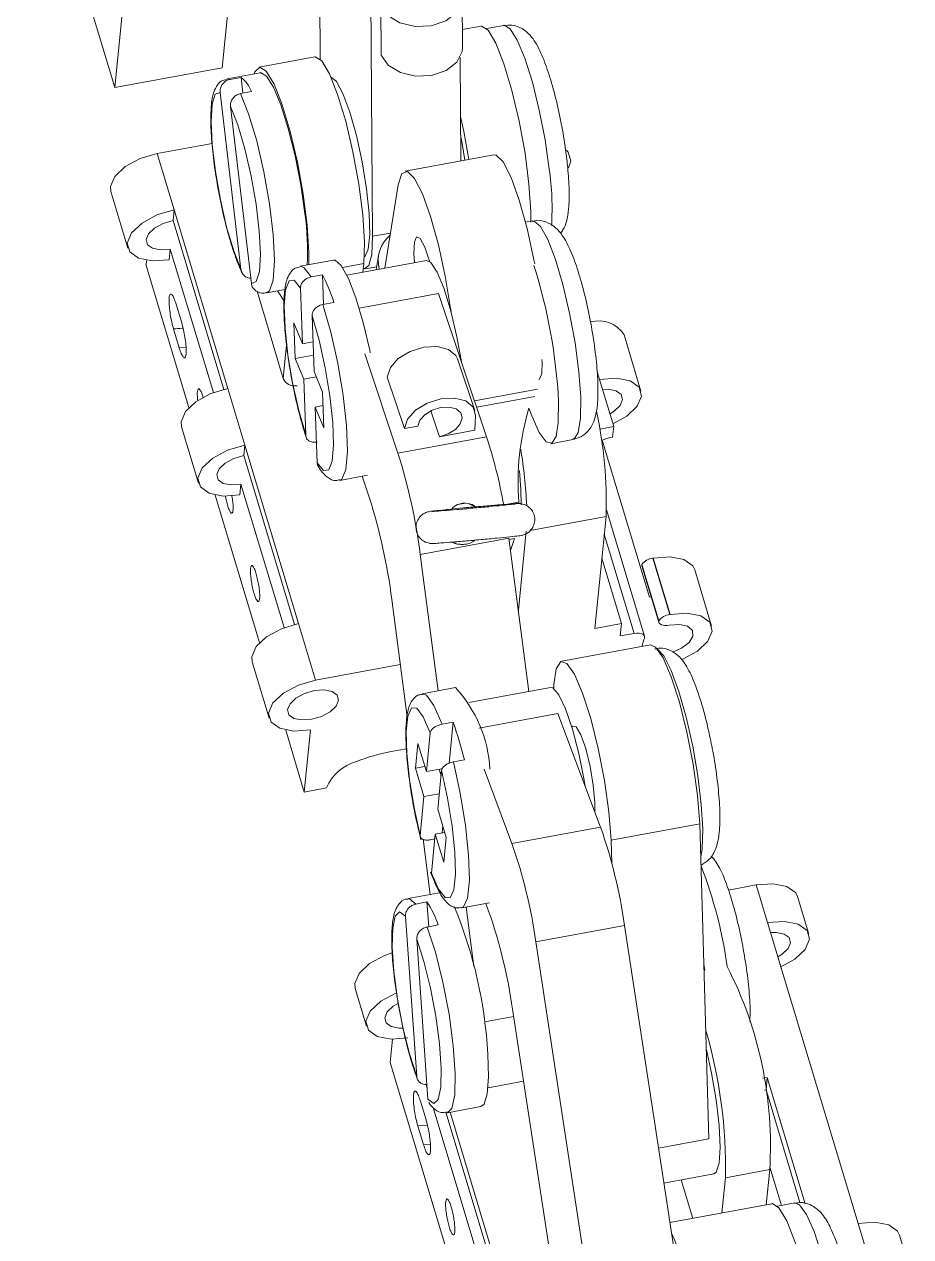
# Model space of a CAD drawing. Header units: millimetres. Extents: x 0 to 1189, y 0 to 841.
# Drawn here: x 933.77 to 941.51, y 535.93 to 546.51 of the extents above; entities that cross this region are included whole.
import ezdxf

# ---------------------------------------------------------------- set-up
doc = ezdxf.new("R2010")
doc.units = ezdxf.units.MM
doc.layers.get('0').update_dxf_attribs({"lineweight": 18})

msp = doc.modelspace()

# ---------------------------------------------------------------- linework, layer by layer
at = {"color": 7, "linetype": 'Continuous', "lineweight": 15}
for p, q in [((936.3226, 550.0538), (936.3544, 546.2056)), ((936.8118, 544.6607), (936.7722, 549.4576)), ((933.7708, 548.584), (934.5604, 545.9583)), ((934.6363, 546.7183), (934.5604, 545.9583)), ((935.5555, 546.7072), (935.498, 546.1316)), ((936.8834, 546.6741), (936.887, 546.2407)), ((937.5953, 546.3081), (937.5917, 546.7414)), ((937.7574, 546.4957), (937.594, 546.4655)), ((937.9563, 546.5019), (937.8055, 546.4741)), ((936.306, 546.2274), (935.8222, 546.138)), ((937.5816, 545.3193), (937.5742, 546.2225)), ((934.5604, 545.9583), (935.498, 546.1316)), ((935.8313, 546.0888), (935.5411, 546.0352)), ((935.663, 546.0481), (935.5662, 546.0302)), ((935.663, 546.0481), (935.6792, 545.9104)), ((935.4807, 545.9166), (935.6622, 544.3736)), ((935.754, 545.9242), (935.6572, 545.9063)), ((935.7532, 544.2497), (935.5717, 545.7927)), ((935.4104, 545.4717), (934.9311, 545.3831)), ((935.0791, 544.8907), (934.9311, 545.3831)), ((937.8691, 545.3725), (937.0951, 545.2294)), ((937.0358, 545.1112), (936.9182, 544.3833)), ((934.5263, 545.0507), (934.6744, 544.5584)), ((935.0699, 544.7985), (935.0791, 544.8907)), ((935.5479, 543.3317), (935.0791, 544.8907)), ((935.0699, 544.7985), (935.5132, 543.3244)), ((938.2074, 544.7945), (938.1466, 544.7832)), ((934.8379, 544.4509), (934.8335, 544.4059)), ((935.0357, 544.4564), (935.0449, 544.5487)), ((935.4214, 543.2968), (935.0449, 544.5487)), ((936.4694, 544.4529), (936.1792, 544.3992)), ((937.2804, 544.4503), (936.5866, 544.322)), ((936.863, 544.4934), (936.8429, 544.3694)), ((935.2064, 543.1658), (934.8335, 544.4059)), ((936.7345, 544.4235), (936.727, 544.348)), ((936.7481, 544.377), (936.8471, 544.3953)), ((936.373, 544.3248), (936.2762, 544.307)), ((936.373, 544.3248), (936.3821, 544.0662)), ((936.0317, 543.4211), (935.8028, 544.1823)), ((935.8864, 544.1668), (936.0478, 544.1967)), ((936.1822, 544.2095), (936.1994, 543.7233)), ((937.8062, 542.9117), (937.3875, 544.1617)), ((935.0957, 544.0691), (935.145, 543.905)), ((936.4734, 544.0831), (936.3767, 544.0652)), ((936.2998, 543.4816), (936.2827, 543.9677)), ((935.1233, 543.6879), (935.074, 543.852)), ((936.1994, 543.7233), (936.124, 543.9046)), ((936.124, 543.9046), (936.135, 543.5941)), ((936.2907, 543.7402), (936.1994, 543.7233)), ((939.1535, 543.3097), (939.0055, 543.802)), ((936.2948, 543.6236), (936.135, 543.5941)), ((937.0322, 542.7686), (936.7423, 543.634)), ((936.135, 543.5941), (936.2103, 543.4128)), ((937.7035, 543.141), (937.5526, 543.5914)), ((938.2907, 543.5631), (938.2896, 543.5857)), ((936.32, 543.4331), (936.2103, 543.4128)), ((936.2103, 543.4128), (936.2275, 542.9267)), ((936.3752, 543.3003), (936.2998, 543.4816)), ((936.9395, 543.4325), (937.0904, 542.9821)), ((938.9156, 543.0014), (938.7922, 543.4116)), ((935.696, 542.8394), (935.5479, 543.3317)), ((936.3861, 542.9897), (936.3752, 543.3003)), ((936.3793, 543.1837), (936.3108, 543.171)), ((936.3279, 542.6849), (936.3108, 543.171)), ((936.3108, 543.171), (936.3861, 542.9897)), ((937.7047, 542.9694), (937.7096, 543.0966)), ((935.1432, 542.9994), (935.2912, 542.507)), ((937.0904, 542.9821), (937.2065, 543.0036)), ((937.3951, 542.9121), (937.7047, 542.9694)), ((938.9156, 543.0014), (938.7933, 542.9788)), ((938.9063, 542.9091), (938.9156, 543.0014)), ((937.0322, 542.7686), (937.8062, 542.9117)), ((938.3665, 542.851), (938.56, 542.8868)), ((938.8146, 542.8815), (939.2268, 541.5106)), ((935.6868, 542.7471), (935.696, 542.8394)), ((936.1648, 541.2803), (935.696, 542.8394)), ((935.6868, 542.7471), (936.13, 541.273)), ((936.5245, 542.5309), (936.7664, 542.5756)), ((936.7194, 542.5669), (936.7833, 542.3761)), ((935.6526, 542.4051), (935.6618, 542.4974)), ((936.0383, 541.2454), (935.6618, 542.4974)), ((935.8233, 541.1144), (935.4357, 542.403)), ((938.0881, 542.3262), (938.088, 542.3411)), ((937.6713, 542.2964), (937.511, 542.2809)), ((937.6078, 542.3278), (937.5526, 542.3205)), ((937.7771, 542.3053), (937.7765, 542.3053)), ((939.1843, 541.1699), (938.8528, 542.2722)), ((938.8487, 542.2158), (938.7511, 541.2386)), ((938.0017, 542.0256), (937.2276, 541.8825)), ((938.176, 540.6879), (938.0017, 542.0256)), ((938.1521, 542.087), (938.0833, 541.3988)), ((937.5951, 541.9712), (937.5988, 541.9713)), ((937.3825, 540.6938), (937.2276, 541.8825)), ((938.8122, 541.8505), (938.9833, 541.2816)), ((939.2565, 541.8518), (939.261, 541.8526)), ((939.2565, 541.8518), (939.4046, 541.3594)), ((939.4091, 541.3603), (939.261, 541.8526)), ((939.1605, 541.7967), (939.3085, 541.3044)), ((939.1614, 541.7858), (939.3095, 541.2935)), ((939.7704, 541.2583), (939.6224, 541.7506)), ((936.9787, 541.49), (937.1119, 540.468)), ((939.2432, 541.5139), (939.2268, 541.5106)), ((936.3129, 540.788), (936.1648, 541.2803)), ((938.9833, 541.2816), (938.7511, 541.2386)), ((938.9725, 541.173), (938.9833, 541.2816)), ((939.4091, 541.3603), (939.4046, 541.3594)), ((938.9725, 541.173), (939.0939, 541.1954)), ((939.2364, 541.0951), (938.4623, 540.952)), ((935.7601, 540.948), (935.9081, 540.4556)), ((937.0524, 540.9247), (936.3129, 540.788)), ((937.5339, 540.7218), (937.2437, 540.6682)), ((938.3643, 540.7228), (937.6511, 540.5909)), ((938.8015, 539.5042), (938.4287, 540.4964)), ((936.2153, 539.8108), (936.0526, 540.3517)), ((936.2695, 540.3537), (936.2153, 539.8108)), ((937.315, 540.3287), (937.2811, 539.9888)), ((937.5141, 540.4202), (937.4173, 540.4023)), ((937.5141, 540.4202), (937.4783, 540.0621)), ((937.207, 540.235), (937.1854, 540.0178)), ((937.2811, 539.9888), (937.207, 540.235)), ((936.9721, 540.1638), (937.1074, 540.1888)), ((937.2678, 540.033), (937.1854, 540.0178)), ((937.1854, 540.0178), (937.2594, 539.7716)), ((937.4186, 540.0142), (937.2811, 539.9888)), ((937.3922, 540.0093), (937.409, 539.9533)), ((937.6128, 540.0919), (937.516, 540.0741)), ((938.0274, 539.3611), (937.7841, 540.0088)), ((937.3798, 539.6606), (937.4137, 540.0005)), ((936.2153, 539.8108), (936.4088, 539.8466)), ((937.3933, 539.7964), (937.2594, 539.7716)), ((937.2594, 539.7716), (937.2254, 539.4317)), ((937.4538, 539.4144), (937.3798, 539.6606)), ((937.4236, 539.5147), (937.4176, 539.4544)), ((938.0274, 539.3611), (938.8015, 539.5042)), ((938.8942, 539.3902), (939.6682, 539.5332)), ((939.7464, 536.7839), (939.6682, 539.5332)), ((937.2513, 539.3981), (937.3141, 538.9164)), ((937.3538, 539.4008), (937.3166, 539.3939)), ((937.3241, 539.1035), (937.3581, 539.4434)), ((937.4405, 539.4587), (937.3581, 539.4434)), ((937.3581, 539.4434), (937.4321, 539.1973)), ((937.4321, 539.1973), (937.4538, 539.4144)), ((938.9, 539.1864), (938.8942, 539.3902)), ((939.917, 538.9546), (940.1598, 538.9994)), ((940.2585, 538.6712), (940.1598, 538.9994)), ((937.4108, 538.9343), (937.1206, 538.8807)), ((937.286, 538.851), (937.1893, 538.8331)), ((937.286, 538.851), (937.3011, 538.6352)), ((937.589, 538.7998), (937.8309, 538.8445)), ((940.6199, 538.5693), (940.5212, 538.8975)), ((937.6961, 538.2876), (937.6284, 538.8071)), ((937.7991, 538.8386), (937.8241, 538.7719)), ((937.0986, 538.7284), (937.1961, 537.3292)), ((937.3843, 538.6506), (937.2875, 538.6327)), ((939.0103, 538.6471), (938.2362, 538.504)), ((939.5776, 534.9269), (939.0103, 538.6471)), ((941.0481, 536.0455), (940.2585, 538.6712)), ((937.2944, 537.1288), (937.1968, 538.528)), ((938.8035, 534.7838), (938.2362, 538.504)), ((939.7123, 538.2522), (939.7031, 538.3089)), ((936.6589, 538.0948), (936.7576, 537.7666)), ((938.033, 537.9148), (938.3542, 535.8081)), ((936.966, 537.45), (936.9863, 537.6533)), ((936.966, 537.45), (937.6104, 535.3073)), ((937.2778, 537.2595), (937.2875, 537.227)), ((937.8188, 537.2301), (938.1286, 537.2873)), ((940.2157, 537.3121), (940.2564, 537.3196)), ((940.2564, 537.3196), (940.2456, 537.211)), ((940.2564, 537.3196), (940.588, 536.2169)), ((940.2327, 537.2087), (940.2456, 537.211)), ((940.2456, 537.211), (940.5414, 536.2274)), ((937.2776, 536.9491), (937.2282, 537.1132)), ((937.3388, 537.0566), (937.8254, 535.4383)), ((937.4659, 537.0123), (937.7562, 537.0659)), ((937.9172, 535.4659), (937.4509, 537.0165)), ((937.4879, 537.0164), (937.9519, 535.4732)), ((937.2065, 536.8961), (937.2559, 536.732)), ((939.3068, 536.7026), (939.7464, 536.7839)), ((940.2769, 536.5156), (939.8899, 536.444)), ((940.2769, 536.5156), (940.2462, 536.2087)), ((940.3795, 536.2028), (940.2788, 536.5375)), ((939.3533, 536.3975), (939.7885, 536.4779)), ((939.504, 536.4253), (939.6048, 536.0901)), ((939.8592, 536.1371), (939.8899, 536.444)), ((940.2966, 536.218), (939.4058, 536.0533)), ((940.4956, 536.2243), (940.3447, 536.1964)), ((941.1468, 535.7172), (941.0481, 536.0455)), ((941.5082, 535.6153), (941.4095, 535.9435))]:
    msp.add_line(p, q, dxfattribs=at)
at = {"color": 8, "linetype": 'Continuous', "lineweight": 15}
for p, q in [((935.5411, 546.0352), (935.5662, 546.0302)), ((936.9677, 544.6895), (936.8118, 544.6607)), ((936.7345, 544.4235), (936.5492, 544.3893)), ((937.3875, 544.1617), (936.6939, 544.0335)), ((936.0317, 543.4211), (936.0609, 543.7137)), ((935.1829, 543.6934), (935.1233, 543.6879)), ((938.7922, 543.4116), (938.7715, 543.4805)), ((937.7012, 543.2254), (938.2507, 543.3269)), ((937.7199, 543.1695), (938.2277, 543.2634)), ((937.3195, 543.1379), (937.3951, 542.9121)), ((937.9889, 542.3228), (938.088, 542.3411)), ((938.8487, 542.2158), (938.1867, 542.0935)), ((938.0029, 542.016), (938.0496, 542.0246)), ((939.0939, 541.1954), (938.8333, 542.062)), ((938.4287, 540.4964), (937.7377, 540.3687)), ((938.0425, 537.8524), (937.7869, 537.8051)), ((937.2892, 536.904), (937.2065, 536.8961)), ((937.3159, 536.7377), (937.2559, 536.732))]:
    msp.add_line(p, q, dxfattribs=at)
at = {"color": 7, "linetype": 'Continuous', "lineweight": 15}
for points in [[(937.58, 546.8028), (937.5883, 546.7059), (937.5423, 546.6139), (937.449, 546.5409), (937.3226, 546.498), (937.1824, 546.4916), (937.0497, 546.5229), (936.9447, 546.587), (936.8834, 546.6741)], [(937.7574, 546.4957), (937.7608, 546.4961), (937.8185, 546.46), (937.8859, 546.347), (937.9577, 546.1665), (938.0279, 545.9329), (938.0909, 545.6653), (938.1417, 545.3853), (938.176, 545.1155), (938.1911, 544.878), (938.1912, 544.7842)], [(937.5953, 546.3081), (937.5919, 546.2725), (937.5459, 546.1806), (937.4526, 546.1075), (937.3262, 546.0646), (937.186, 546.0583), (937.0533, 546.0895), (936.9483, 546.1536), (936.887, 546.2407)], [(936.306, 546.2274), (936.3095, 546.2279), (936.3672, 546.1917), (936.4346, 546.0788), (936.5063, 545.8982), (936.5766, 545.6647), (936.6396, 545.397), (936.6903, 545.117), (936.7247, 544.8473), (936.7398, 544.6097), (936.7345, 544.4235)], [(935.7765, 546.0787), (935.7825, 546.0949), (935.8257, 546.1384), (935.8834, 546.1023), (935.9508, 545.9893), (936.0225, 545.8088), (936.0928, 545.5752), (936.1558, 545.3076), (936.2066, 545.0276), (936.2409, 544.7579), (936.256, 544.5203), (936.2558, 544.4134)], [(936.2201, 544.8604), (936.184, 545.1107), (936.1344, 545.3642), (936.0753, 545.6022), (936.0108, 545.807), (935.9458, 545.9634), (935.8851, 546.0598), (935.8333, 546.0891), (935.8313, 546.0888)], [(936.4483, 546.0487), (936.4954, 546.0108), (936.5528, 545.9061), (936.613, 545.7441), (936.6707, 545.5393), (936.7208, 545.3098), (936.7587, 545.0761), (936.7812, 544.859), (936.7862, 544.6776), (936.7733, 544.5481), (936.7436, 544.4821), (936.7385, 544.4785)], [(935.4807, 545.9166), (935.4382, 545.9004), (935.4113, 545.8131), (935.4022, 545.6621), (935.4119, 545.4607), (935.4395, 545.2263), (935.4825, 544.9795), (935.5373, 544.7418), (935.5989, 544.5337), (935.6622, 544.3736)], [(935.7532, 544.2497), (935.7957, 544.2658), (935.8227, 544.3532), (935.8317, 544.5042), (935.822, 544.7056), (935.7945, 544.9399), (935.7514, 545.1867), (935.6967, 545.4245), (935.635, 545.6325), (935.5717, 545.7927)], [(937.5784, 545.706), (937.6072, 545.5759), (937.6521, 545.3324)], [(937.5799, 545.5303), (937.5916, 545.4708), (937.6167, 545.3258)], [(938.5023, 545.414), (938.5195, 545.3951), (938.5406, 545.3174), (938.5216, 545.2584)], [(934.9311, 545.3831), (934.7813, 545.3392), (934.651, 545.2689), (934.5601, 545.1829), (934.5223, 545.0944), (934.5263, 545.0507)], [(938.2264, 544.421), (938.2199, 544.456), (938.1601, 544.7298), (938.0915, 544.9761), (938.0196, 545.1748), (937.9503, 545.3098), (937.8891, 545.3703), (937.8691, 545.3725)], [(937.496, 544.0034), (937.4919, 544.0337), (937.4458, 544.3129), (937.3861, 544.5868), (937.3175, 544.833), (937.2456, 545.0317), (937.1762, 545.1667), (937.115, 545.2272), (937.0669, 545.2082), (937.0358, 545.1112)], [(935.0791, 544.8907), (934.9293, 544.8468), (934.7991, 544.7766), (934.7081, 544.6906), (934.6704, 544.6021), (934.6915, 544.5244), (934.7684, 544.4695), (934.8893, 544.4456), (935.0357, 544.4564)], [(935.0449, 544.5487), (934.9607, 544.5425), (934.8912, 544.5562), (934.847, 544.5878), (934.8349, 544.6325), (934.8566, 544.6834), (934.9089, 544.7328), (934.9838, 544.7732), (935.0699, 544.7985)], [(936.7301, 544.379), (936.7374, 544.3769), (936.7787, 544.4047), (936.8041, 544.5019), (936.8118, 544.6607)], [(937.309, 544.4414), (937.3086, 544.4429), (937.2675, 544.5669), (937.2277, 544.6422), (937.1955, 544.6571), (937.1756, 544.6094), (937.1711, 544.5065), (937.1757, 544.4309)], [(936.7907, 543.643), (936.786, 543.6659), (936.7288, 543.9094), (936.6652, 544.124), (936.5999, 544.2937), (936.5377, 544.406), (936.4833, 544.4524), (936.4694, 544.4529)], [(937.2804, 544.4503), (937.3201, 544.4318), (937.3756, 544.3471), (937.4355, 544.2017), (937.4946, 544.0085), (937.5476, 543.7846), (937.5874, 543.5649)], [(936.1822, 544.2095), (936.1264, 544.2767), (936.0818, 544.2716), (936.0523, 544.1947), (936.0405, 544.0527), (936.0474, 543.8579), (936.0724, 543.6273), (936.1132, 543.381), (936.1665, 543.1405), (936.2275, 542.9267)], [(936.3279, 542.6849), (936.3837, 542.6177), (936.4283, 542.6228), (936.4578, 542.6997), (936.4697, 542.8417), (936.4628, 543.0365), (936.4378, 543.2671), (936.3969, 543.5134), (936.3437, 543.7539), (936.2827, 543.9677)], [(937.5526, 543.5914), (937.5382, 543.6205), (937.4737, 543.6741), (937.3749, 543.6997), (937.2571, 543.6933), (937.138, 543.6559), (937.0358, 543.5932), (936.9661, 543.5147), (936.9395, 543.4325)], [(938.2629, 543.4115), (938.269, 543.4143), (938.2872, 543.4627), (938.2907, 543.5631)], [(938.7922, 543.4116), (938.9386, 543.4225), (939.0595, 543.3986), (939.1364, 543.3437), (939.1575, 543.266), (939.1198, 543.1775), (939.0288, 543.0915), (938.9083, 543.0253)], [(935.5479, 543.3317), (935.3982, 543.2878), (935.2679, 543.2175), (935.177, 543.1315), (935.1392, 543.043), (935.1432, 542.9994)], [(938.8821, 543.1126), (938.919, 543.1353), (938.9713, 543.1847), (938.993, 543.2356), (938.9809, 543.2803), (938.9367, 543.3119), (938.8672, 543.3256), (938.8184, 543.3243)], [(937.7096, 543.0966), (937.6891, 543.1701), (937.6245, 543.2237), (937.5258, 543.2493), (937.4079, 543.2429), (937.2888, 543.2055), (937.1867, 543.1428), (937.117, 543.0644), (937.0904, 542.9821)], [(938.1759, 543.1597), (938.2001, 543.0935), (938.2658, 542.9483), (938.3259, 542.8665), (938.3759, 542.8543), (938.4122, 542.9127), (938.432, 543.0372), (938.4338, 543.2186)], [(937.2065, 543.0036), (937.2231, 543.055), (937.2667, 543.104), (937.3305, 543.1432), (937.405, 543.1665), (937.4786, 543.1706), (937.5403, 543.1546), (937.5807, 543.1211), (937.5935, 543.0751), (937.5769, 543.0237), (937.5334, 542.9747), (937.4695, 542.9355), (937.3951, 542.9121)], [(935.696, 542.8394), (935.5462, 542.7954), (935.416, 542.7252), (935.325, 542.6392), (935.2873, 542.5507), (935.3084, 542.473), (935.3853, 542.4181), (935.5061, 542.3942), (935.6526, 542.4051)], [(935.6618, 542.4974), (935.5776, 542.4911), (935.5081, 542.5048), (935.4639, 542.5364), (935.4518, 542.5811), (935.4735, 542.632), (935.5258, 542.6814), (935.6007, 542.7218), (935.6868, 542.7471)], [(938.0921, 542.6167), (938.1053, 542.4467), (938.1068, 542.3174)], [(938.015, 541.9229), (938.0185, 541.9276), (938.0496, 542.0246)], [(939.6224, 541.7506), (939.6052, 541.7846), (939.5283, 541.8396), (939.4075, 541.8634), (939.261, 541.8526)], [(939.1614, 541.7858), (939.1613, 541.7865), (939.1605, 541.7967)], [(936.1648, 541.2803), (936.015, 541.2364), (935.8848, 541.1661), (935.7939, 541.0802), (935.7561, 540.9916), (935.7601, 540.948)], [(939.3085, 541.3044), (939.3093, 541.2941), (939.3138, 541.285), (939.3218, 541.2772), (939.333, 541.2712), (939.347, 541.2672), (939.3632, 541.2653), (939.3811, 541.2655), (939.3998, 541.268)], [(939.5065, 540.9663), (939.5154, 540.9699), (939.6457, 541.0401), (939.7366, 541.1261), (939.7744, 541.2146), (939.7532, 541.2923), (939.6764, 541.3472), (939.5555, 541.3711), (939.4091, 541.3603)], [(939.1791, 541.1417), (939.1846, 541.155), (939.1849, 541.1676), (939.1798, 541.1786), (939.1698, 541.1876), (939.1553, 541.1941), (939.1371, 541.1977), (939.1163, 541.1981), (939.0939, 541.1954)], [(939.4281, 541.0316), (939.5087, 541.0666), (939.5742, 541.1166), (939.6075, 541.1712), (939.6028, 541.221), (939.5609, 541.2573), (939.4892, 541.2739), (939.3998, 541.268)], [(939.1791, 541.1417), (939.1648, 541.0885), (939.1658, 541.082)], [(939.6682, 539.5332), (939.6481, 539.7809), (939.6093, 540.0553), (939.555, 540.3344), (939.4896, 540.5953), (939.4185, 540.8171), (939.3473, 540.9818), (939.2818, 541.076), (939.2364, 541.0951)], [(938.8942, 539.3902), (938.874, 539.6378), (938.8352, 539.9123), (938.7809, 540.1913), (938.7156, 540.4523), (938.6444, 540.6741), (938.5732, 540.8387), (938.5078, 540.9329), (938.4534, 540.9489), (938.4144, 540.8856), (938.3941, 540.7479), (938.3924, 540.7142)], [(936.3129, 540.788), (936.1631, 540.7441), (936.0328, 540.6738), (935.9419, 540.5878), (935.9041, 540.4993), (935.9253, 540.4216), (936.0022, 540.3667), (936.123, 540.3428), (936.2695, 540.3537)], [(936.5137, 540.612), (936.5015, 540.6566), (936.4573, 540.6882), (936.3879, 540.7019), (936.3036, 540.6957), (936.2175, 540.6704), (936.1426, 540.63), (936.0903, 540.5806), (936.0686, 540.5297), (936.0808, 540.485), (936.125, 540.4535), (936.1945, 540.4397), (936.2787, 540.446), (936.3648, 540.4712), (936.4397, 540.5116), (936.492, 540.5611), (936.5137, 540.612)], [(938.3643, 540.7228), (938.3848, 540.7189), (938.4372, 540.66), (938.496, 540.5368), (938.5561, 540.3602), (938.612, 540.1459), (938.6588, 539.913), (938.6676, 539.8605)], [(937.315, 540.3287), (937.2525, 540.4682), (937.1959, 540.5422), (937.15, 540.5442), (937.1189, 540.4741), (937.1053, 540.3378), (937.1104, 540.1474), (937.1337, 539.9195), (937.1732, 539.6738), (937.2254, 539.4317)], [(938.7517, 539.6365), (938.7516, 539.7199), (938.7376, 539.8698), (938.7093, 540.0348), (938.6711, 540.1896), (938.6288, 540.3109), (938.5888, 540.38), (938.5572, 540.3865), (938.5509, 540.3775)], [(937.3241, 539.1035), (937.3866, 538.964), (937.4433, 538.89), (937.4891, 538.888), (937.5202, 538.9582), (937.5338, 539.0944), (937.5288, 539.2848), (937.5055, 539.5128), (937.466, 539.7585), (937.4137, 540.0005)], [(940.1598, 538.9994), (940.3063, 539.0103), (940.4271, 538.9864), (940.504, 538.9315), (940.5212, 538.8975)], [(937.0986, 538.7284), (937.047, 538.7649), (937.0085, 538.7285), (936.9864, 538.6225), (936.9826, 538.4559), (936.9974, 538.2435), (937.0295, 538.0035), (937.0762, 537.7571), (937.1334, 537.5256), (937.1961, 537.3292)], [(940.2585, 538.6712), (940.405, 538.6821), (940.5258, 538.6582), (940.6027, 538.6033), (940.6239, 538.5256), (940.5861, 538.4371), (940.4952, 538.3511), (940.3747, 538.2849)], [(937.2944, 537.1288), (937.3459, 537.0923), (937.3844, 537.1286), (937.4066, 537.2347), (937.4104, 537.4012), (937.3956, 537.6137), (937.3634, 537.8536), (937.3167, 538.1001), (937.2595, 538.3316), (937.1968, 538.528)], [(940.2848, 538.5839), (940.3335, 538.5852), (940.403, 538.5714), (940.4472, 538.5399), (940.4594, 538.4952), (940.4377, 538.4443), (940.3854, 538.3949), (940.3485, 538.3722)], [(936.6589, 538.0948), (936.6549, 538.1385), (936.6927, 538.227), (936.7836, 538.313), (936.9139, 538.3833), (936.9832, 538.4077)], [(937.119, 537.6646), (936.9725, 537.6538), (936.8516, 537.6777), (936.7748, 537.7326), (936.7536, 537.8103), (936.7914, 537.8988), (936.8823, 537.9848), (937.0126, 538.055), (937.0197, 538.0579)], [(937.0757, 537.7507), (937.044, 537.7507), (936.9745, 537.7644), (936.9303, 537.796), (936.9181, 537.8407), (936.9398, 537.8916), (936.9921, 537.941), (937.0336, 537.9661)], [(937.7562, 537.0659), (937.7838, 537.0874), (937.812, 537.1755), (937.8233, 537.3249), (937.8169, 537.5243)], [(939.7243, 537.5619), (939.7704, 537.3584), (939.811, 537.1239), (939.8367, 536.9018), (939.8452, 536.7121), (939.8357, 536.5714), (939.8092, 536.4923), (939.7885, 536.4779)], [(940.7251, 534.4141), (940.7304, 534.6003), (940.7153, 534.8378), (940.681, 535.1076), (940.6302, 535.3876), (940.5672, 535.6552), (940.4969, 535.8888), (940.4252, 536.0693), (940.3578, 536.1823), (940.3001, 536.2184), (940.2966, 536.218)], [(941.4095, 535.9435), (941.3923, 535.9775), (941.3155, 536.0324), (941.1946, 536.0563), (941.0481, 536.0455)]]:
    msp.add_lwpolyline(points, dxfattribs=at)
at = {"color": 8, "linetype": 'Continuous', "lineweight": 15}
for points in [[(938.3533, 545.2477), (938.3164, 545.5032), (938.2658, 545.7621), (938.2054, 546.0051), (938.1396, 546.2142), (938.0732, 546.3739), (938.0113, 546.4723), (937.9583, 546.5023), (937.9563, 546.5019)], [(935.6572, 545.9063), (935.7291, 545.7288), (935.7997, 545.4946), (935.8624, 545.2246), (935.9117, 544.9436), (935.9431, 544.6767), (935.9537, 544.4482), (935.9427, 544.2788), (935.9109, 544.1838), (935.887, 544.1669)], [(938.6273, 543.2544), (938.6111, 543.4793), (938.5781, 543.731), (938.5306, 543.9909), (938.4722, 544.2396), (938.4073, 544.4587), (938.3406, 544.632), (938.2771, 544.7465), (938.2215, 544.7939), (938.2074, 544.7945)], [(936.1792, 544.3992), (936.2119, 544.3896), (936.2762, 544.307)], [(936.0431, 544.0907), (936.041, 544.093), (935.9826, 544.1846)], [(936.3767, 544.0652), (936.4465, 543.825), (936.5078, 543.5522), (936.555, 543.2715), (936.5838, 543.0084), (936.5916, 542.7865), (936.5778, 542.6261), (936.5434, 542.5415), (936.5247, 542.5309)], [(938.56, 542.8868), (938.5694, 542.8901), (938.6057, 542.9484), (938.6255, 543.0729), (938.6273, 543.2544)], [(939.6765, 539.2417), (939.6876, 539.3136), (939.6929, 539.4852), (939.68, 539.7031), (939.65, 539.9511), (939.605, 540.2109), (939.5484, 540.4632), (939.4843, 540.6892), (939.4176, 540.8723), (939.3531, 540.9988), (939.299, 541.0576)], [(937.2437, 540.6682), (937.2809, 540.6552), (937.3459, 540.5664), (937.4173, 540.4023)], [(937.516, 540.0741), (937.5764, 539.7998), (937.6224, 539.5196), (937.6496, 539.2587), (937.6558, 539.0409), (937.6403, 538.8858), (937.6046, 538.8074), (937.5886, 538.7997)], [(937.1206, 538.8807), (937.1297, 538.881), (937.1893, 538.8331)], [(937.2875, 538.6327), (937.3591, 538.413), (937.4248, 538.151), (937.4785, 537.8706), (937.5155, 537.597), (937.5324, 537.355), (937.5276, 537.1666), (937.5016, 537.0487), (937.4655, 537.0122)], [(940.9102, 534.7847), (940.8859, 535.0243), (940.8457, 535.2822), (940.7926, 535.5393), (940.7306, 535.7763), (940.6643, 535.9759), (940.5985, 536.1231), (940.5381, 536.2071), (940.4956, 536.2243)]]:
    msp.add_lwpolyline(points, dxfattribs=at)
at = {"color": 7, "linetype": 'Continuous', "lineweight": 15}
for centre, radius, start, end in [((935.4817, 545.8196), 0.2917, 21.02268, 51.57433), ((933.8149, 544.5219), 2.4289, 357.37632, 8.0115), ((937.1466, 544.4479), 0.2869, 129.40653, 194.8825), ((933.7273, 542.9817), 4.7125, 2.88217, 17.60931), ((935.0812, 543.6463), 1.4592, 17.41944, 27.71272), ((938.7847, 543.6605), 0.2622, 32.65415, 105.27699), ((936.1297, 543.4596), 0.1053, 201.45575, 282.83632), ((940.2889, 542.5189), 2.2081, 163.12957, 184.61751), ((935.192, 542.3454), 3.659, 357.97006, 12.47086), ((933.4305, 541.4982), 4.5984, 10.23195, 17.90194), ((938.9867, 542.4755), 0.441, 100.50135, 113.74952), ((932.2982, 541.2599), 4.9686, 7.19866, 17.67714), ((933.7443, 542.0952), 4.4171, 2.77811, 9.22346), ((932.0491, 540.8674), 4.9688, 7.1985, 17.6766), ((937.6142, 542.1573), 0.1744, 79.86502, 110.67464), ((939.2758, 541.7068), 0.1462, 97.55318, 142.07274), ((939.4238, 541.2145), 0.1462, 97.55318, 142.07274), ((936.7057, 539.953), 1.1301, 2.8519, 42.87003), ((934.4106, 539.3079), 3.2968, 13.75705, 19.71627), ((937.2671, 538.575), 1.6159, 100.51743, 111.62209), ((936.7843, 539.6838), 0.4093, 105.98198, 156.56596), ((934.503, 538.003), 4.553, 8.13316, 19.25164), ((933.7293, 537.86), 4.5527, 8.13307, 19.25211), ((936.5341, 538.358), 0.8991, 18.99413, 33.25174), ((933.8745, 537.3041), 3.9485, 3.19653, 22.45545), ((933.5259, 537.2707), 4.5528, 8.13291, 19.2519), ((936.8741, 536.7283), 3.4094, 356.42237, 27.22338), ((935.6753, 536.5407), 4.2157, 358.68659, 16.39686), ((935.9107, 534.3787), 3.8495, 357.86461, 24.27781)]:
    msp.add_arc(centre, radius, start, end, dxfattribs=at)
at = {"color": 8, "linetype": 'Continuous', "lineweight": 15}
for centre, radius, start, end in [((936.0286, 544.9115), 2.3489, 356.20417, 8.22957), ((936.0753, 537.7605), 3.8667, 7.84101, 21.26379)]:
    msp.add_arc(centre, radius, start, end, dxfattribs=at)
at = {"color": 7, "linetype": 'Continuous', "lineweight": 15}
for points, knots in [([(938.5064, 545.333), (938.5016, 545.3711), (938.4875, 545.4825), (938.4534, 545.6765), (938.4027, 545.8995), (938.3442, 546.1012), (938.2785, 546.2718), (938.2169, 546.3862), (938.134, 546.4694), (938.0378, 546.5107), (937.9806, 546.5016), (937.9572, 546.4979)], [0, 0, 0, 0, 0.099908, 0.2916824, 0.4836475, 0.6769108, 0.8747963, 1.0887609, 1.2285185, 1.3269222, 1.3950321, 1.3950321, 1.3950321, 1.3950321]), ([(935.5404, 546.0301), (935.5226, 546.026), (935.4808, 546.0163), (935.4415, 545.9623), (935.4145, 545.8928), (935.3992, 545.7827), (935.3976, 545.6152), (935.4126, 545.4086), (935.4433, 545.1772), (935.4868, 544.9411), (935.5401, 544.7154), (935.5992, 544.5175), (935.646, 544.3953), (935.6724, 544.3409), (935.6784, 544.3286)], [0, 0, 0, 0, 0.0653987, 0.1527403, 0.2688993, 0.4476149, 0.6290448, 0.8195428, 1.0063057, 1.191958, 1.377603, 1.5638954, 1.746054, 1.7990029, 1.7990029, 1.7990029, 1.7990029]), ([(935.5662, 546.0302), (935.5567, 546.0276), (935.5366, 546.0221), (935.5102, 546.0025), (935.4903, 545.9756), (935.4797, 545.9454), (935.4804, 545.9256), (935.4807, 545.9166)], [0, 0, 0, 0, 0.02937041, 0.06172923, 0.09445767, 0.12785779, 0.1560138, 0.1560138, 0.1560138, 0.1560138]), ([(935.5717, 545.7927), (935.5717, 545.7933), (935.5704, 545.805), (935.5722, 545.8287), (935.5863, 545.8608), (935.61, 545.8866), (935.6354, 545.9012), (935.6517, 545.905), (935.6572, 545.9063)], [0, 0, 0, 0, 0.00203495, 0.03707075, 0.07185099, 0.10589991, 0.13911608, 0.15606028, 0.15606028, 0.15606028, 0.15606028]), ([(938.4507, 544.6869), (938.4585, 544.6966), (938.4861, 544.731), (938.5072, 544.8013), (938.5263, 544.9073), (938.5291, 545.06), (938.5196, 545.2146), (938.5092, 545.3085), (938.5064, 545.333)], [0, 0, 0, 0, 0.03712277, 0.13057279, 0.26443048, 0.43896742, 0.60402113, 0.66237182, 0.66237182, 0.66237182, 0.66237182]), ([(938.777, 543.3823), (938.7754, 543.4157), (938.7706, 543.5141), (938.7502, 543.6994), (938.7122, 543.9304), (938.6628, 544.1564), (938.6054, 544.3624), (938.5412, 544.5386), (938.4816, 544.6548), (938.4132, 544.7388), (938.329, 544.7886), (938.2497, 544.8071), (938.212, 544.7924), (938.2047, 544.7896)], [0, 0, 0, 0, 0.1016896, 0.2994826, 0.4939486, 0.6875696, 0.8822135, 1.0807028, 1.2920149, 1.4214926, 1.5244655, 1.6208947, 1.6439565, 1.6439565, 1.6439565, 1.6439565]), ([(935.6622, 544.3736), (935.6644, 544.3635), (935.6689, 544.3425), (935.6887, 544.3164), (935.7132, 544.3014), (935.7338, 544.2946), (935.7443, 544.2951), (935.7479, 544.2953)], [0, 0, 0, 0, 0.03095531, 0.06417118, 0.0967269, 0.11703309, 0.12713917, 0.12713917, 0.12713917, 0.12713917]), ([(936.1798, 544.3934), (936.1642, 544.391), (936.1245, 544.3847), (936.0833, 544.333), (936.0553, 544.2668), (936.0386, 544.1632), (936.035, 544.0036), (936.048, 543.8001), (936.0769, 543.5701), (936.119, 543.3337), (936.1704, 543.1098), (936.2121, 542.9645), (936.2349, 542.8963), (936.2384, 542.8857)], [0, 0, 0, 0, 0.0570842, 0.1460704, 0.259821, 0.4313633, 0.6166903, 0.8112466, 1.0013249, 1.1900659, 1.3786836, 1.5588731, 1.5920458, 1.5920458, 1.5920458, 1.5920458]), ([(935.7981, 544.1817), (935.7896, 544.1877), (935.7725, 544.1997), (935.758, 544.2248), (935.7546, 544.2424), (935.7532, 544.2497)], [0, 0, 0, 0, 0.030842447, 0.062520928, 0.084455182, 0.084455182, 0.084455182, 0.084455182]), ([(936.2762, 544.307), (936.2755, 544.3068), (936.2642, 544.3047), (936.2424, 544.2972), (936.2147, 544.2788), (936.194, 544.2549), (936.1832, 544.2306), (936.1825, 544.2155), (936.1822, 544.2095)], [0, 0, 0, 0, 0.00196355, 0.03235013, 0.06275687, 0.09355318, 0.12502555, 0.14643564, 0.14643564, 0.14643564, 0.14643564]), ([(935.074, 543.852), (935.0685, 543.8716), (935.0577, 543.9109), (935.0448, 543.9788), (935.0363, 544.0437), (935.0333, 544.0995), (935.0361, 544.1395), (935.0444, 544.1594), (935.0573, 544.1569), (935.0732, 544.1321), (935.0866, 544.0984), (935.0939, 544.0748), (935.0957, 544.0691)], [0, 0, 0, 0, 0.04470142, 0.08939438, 0.13409273, 0.17878881, 0.22348448, 0.26818048, 0.3128761, 0.357572, 0.40226887, 0.41627477, 0.41627477, 0.41627477, 0.41627477]), ([(935.7912, 544.1856), (935.8151, 544.1726), (935.8459, 544.156), (935.8796, 544.169), (935.887, 544.1719)], [0, 0, 0, 0, 0.07878545, 0.10107587, 0.10107587, 0.10107587, 0.10107587]), ([(936.2827, 543.9677), (936.2833, 543.9762), (936.2846, 543.994), (936.2997, 544.0209), (936.3239, 544.0441), (936.3512, 544.0591), (936.3694, 544.0635), (936.3767, 544.0652)], [0, 0, 0, 0, 0.0294845, 0.06218003, 0.09424096, 0.12551461, 0.14639144, 0.14639144, 0.14639144, 0.14639144]), ([(935.145, 543.905), (935.1504, 543.8854), (935.1613, 543.8461), (935.1742, 543.7782), (935.1827, 543.7133), (935.1857, 543.6575), (935.1828, 543.6175), (935.1745, 543.5976), (935.1617, 543.6001), (935.1457, 543.6249), (935.1324, 543.6586), (935.1251, 543.6822), (935.1233, 543.6879)], [0, 0, 0, 0, 0.04470283, 0.08939711, 0.1340963, 0.17879494, 0.22349201, 0.26818985, 0.31288717, 0.35758447, 0.40228376, 0.41629009, 0.41629009, 0.41629009, 0.41629009]), ([(935.2853, 543.2263), (935.2841, 543.2358), (935.281, 543.2622), (935.2809, 543.2897), (935.283, 543.3149), (935.288, 543.3305), (935.2978, 543.3315), (935.3102, 543.3142), (935.3223, 543.2865), (935.3295, 543.2616), (935.3322, 543.252)], [0, 0, 0, 0, 0.01682997, 0.04640078, 0.06103011, 0.09060422, 0.12017758, 0.14975089, 0.17932442, 0.19770348, 0.19770348, 0.19770348, 0.19770348]), ([(938.5591, 542.8919), (938.5754, 542.8939), (938.622, 542.8997), (938.6826, 542.9475), (938.7306, 543.0135), (938.7596, 543.0932), (938.7768, 543.1995), (938.7795, 543.3051), (938.7772, 543.3753), (938.777, 543.3823)], [0, 0, 0, 0, 0.04043025, 0.11573598, 0.18755386, 0.27711907, 0.40536865, 0.57374005, 0.59230872, 0.59230872, 0.59230872, 0.59230872]), ([(936.2275, 542.9267), (936.2282, 542.9207), (936.23, 542.9057), (936.243, 542.8851), (936.2639, 542.8707), (936.2892, 542.8632), (936.31, 542.8622), (936.3238, 542.8644), (936.327, 542.8649)], [0, 0, 0, 0, 0.01963259, 0.04950576, 0.07888503, 0.09736901, 0.12508537, 0.13345899, 0.13345899, 0.13345899, 0.13345899]), ([(936.3367, 542.6575), (936.3336, 542.6629), (936.3288, 542.6714), (936.3282, 542.6813), (936.3279, 542.6849)], [0, 0, 0, 0, 0.018506115, 0.029114313, 0.029114313, 0.029114313, 0.029114313]), ([(936.3284, 542.6699), (936.34, 542.6502), (936.3661, 542.6058), (936.4086, 542.5595), (936.4737, 542.5207), (936.5134, 542.5334), (936.5239, 542.5367)], [0, 0, 0, 0, 0.06876761, 0.15451348, 0.23102814, 0.25844704, 0.25844704, 0.25844704, 0.25844704]), ([(935.5827, 542.3988), (935.5845, 542.3889), (935.5895, 542.3612), (935.5937, 542.3185), (935.5946, 542.2777), (935.5907, 542.2509), (935.5828, 542.2411), (935.5715, 542.2493), (935.5581, 542.2747), (935.5445, 542.3145), (935.5332, 542.3564), (935.5282, 542.3839), (935.5265, 542.3937)], [0, 0, 0, 0, 0.01975455, 0.05513413, 0.09051494, 0.12589283, 0.16127111, 0.19664948, 0.2320302, 0.2674065, 0.30279061, 0.32226381, 0.32226381, 0.32226381, 0.32226381]), ([(937.511, 542.2809), (937.4887, 542.2788), (937.4265, 542.2728), (937.3413, 542.2626), (937.329, 542.2641), (937.2907, 542.2549), (937.2708, 542.2481), (937.24, 542.2306), (937.2087, 542.1966), (937.1897, 542.1487), (937.1884, 542.098), (937.2042, 542.0528), (937.2297, 542.0198), (937.2568, 541.9992), (937.2823, 541.9875), (937.3035, 541.9821), (937.318, 541.9803), (937.3267, 541.9799), (937.3346, 541.9798), (937.3509, 541.9802), (937.3866, 541.9824), (937.4796, 541.9895), (937.6106, 542.0005), (937.7586, 542.0136), (937.9003, 542.0269), (938.0163, 542.0384), (938.0815, 542.0458), (938.1007, 542.0482), (938.1168, 542.0513), (938.1309, 542.055), (938.152, 542.0634), (938.1816, 542.0826), (938.2106, 542.1169), (938.2277, 542.1651), (938.2271, 542.2156), (938.2099, 542.2595), (938.1841, 542.291), (938.157, 542.3107), (938.1318, 542.3217), (938.1111, 542.3266), (938.0974, 542.3281), (938.089, 542.3286), (938.0809, 542.3286), (938.0633, 542.3282), (938.0226, 542.3255), (937.9239, 542.3179), (937.833, 542.3102), (937.7826, 542.3058), (937.7768, 542.3053)], [0, 0, 0, 0, 0.0600779, 0.1678159, 0.2827391, 0.2934269, 0.307484, 0.3332397, 0.3731273, 0.4092741, 0.4473266, 0.4850616, 0.514978, 0.5401196, 0.5613026, 0.5783471, 0.5901013, 0.5989679, 0.6101961, 0.6325928, 0.7266554, 0.8326997, 0.9436194, 1.0526319, 1.1612269, 1.2700194, 1.3801075, 1.4404103, 1.4551478, 1.4661402, 1.4836303, 1.5072424, 1.5460015, 1.5824633, 1.620561, 1.657315, 1.6866771, 1.7114165, 1.7322252, 1.7488192, 1.7600779, 1.7689414, 1.7807132, 1.8053108, 1.910027, 2.015458, 2.1190436, 2.1325712, 2.1325712, 2.1325712, 2.1325712]), ([(938.0588, 542.3253), (938.0589, 542.3253), (938.0595, 542.3254), (938.0496, 542.3239), (938.0184, 542.3203), (937.9443, 542.3126), (937.8272, 542.3012), (937.6861, 542.2882), (937.5452, 542.2759), (937.4251, 542.266), (937.3594, 542.2612), (937.3341, 542.2599), (937.3332, 542.2598), (937.333, 542.2598)], [0, 0, 0, 0, 0.00652171, 0.03606586, 0.09408283, 0.17893235, 0.27386965, 0.37118505, 0.46899638, 0.56672537, 0.66365847, 0.71040281, 0.72916016, 0.72916016, 0.72916016, 0.72916016]), ([(937.5526, 542.3205), (937.5333, 542.3095), (937.511, 542.2967), (937.4985, 542.275), (937.4968, 542.272)], [0, 0, 0, 0, 0.064713669, 0.07490928, 0.07490928, 0.07490928, 0.07490928]), ([(937.6759, 542.2968), (937.667, 542.2961), (937.6378, 542.2937), (937.6164, 542.2923), (937.6072, 542.2917), (937.6051, 542.2916)], [0, 0, 0, 0, 0.017811368, 0.058866427, 0.070980583, 0.070980583, 0.070980583, 0.070980583]), ([(937.709, 542.2904), (937.7045, 542.2952), (937.687, 542.3138), (937.6628, 542.3225), (937.6449, 542.329)], [0, 0, 0, 0, 0.019598861, 0.07577594, 0.07577594, 0.07577594, 0.07577594]), ([(937.7094, 542.2996), (937.7029, 542.3046), (937.6837, 542.3195), (937.6603, 542.3252), (937.6449, 542.329)], [0, 0, 0, 0, 0.024308159, 0.071697643, 0.071697643, 0.071697643, 0.071697643]), ([(937.7768, 542.3053), (937.7567, 542.3036), (937.7186, 542.3003), (937.6896, 542.2979), (937.6759, 542.2968)], [0, 0, 0, 0, 0.05353157, 0.10128806, 0.10128806, 0.10128806, 0.10128806]), ([(937.5049, 541.9917), (937.5053, 541.9915), (937.5194, 541.9819), (937.5507, 541.9732), (937.5813, 541.9724), (937.5952, 541.972)], [0, 0, 0, 0, 0.001263568, 0.05153807, 0.093630274, 0.093630274, 0.093630274, 0.093630274]), ([(937.5206, 541.9878), (937.5282, 541.9843), (937.5508, 541.9736), (937.5928, 541.9693), (937.642, 541.9756), (937.6812, 541.9899), (937.7001, 542.0055), (937.7062, 542.0105)], [0, 0, 0, 0, 0.02502735, 0.07490261, 0.12379208, 0.1739123, 0.19739526, 0.19739526, 0.19739526, 0.19739526]), ([(935.7461, 541.7615), (935.7475, 541.7698), (935.7503, 541.7864), (935.7597, 541.7898), (935.7717, 541.7762), (935.7854, 541.7459), (935.799, 541.7026), (935.8112, 541.6512), (935.8204, 541.5973), (935.8257, 541.5472), (935.8265, 541.5064), (935.8227, 541.4796), (935.8147, 541.4698), (935.8034, 541.478), (935.7901, 541.5034), (935.7763, 541.5431), (935.7635, 541.5926), (935.7533, 541.6464), (935.7467, 541.6981), (935.7445, 541.7375), (935.7457, 541.7548), (935.7461, 541.7615)], [0, 0, 0, 0, 0.03576394, 0.07152953, 0.10729113, 0.14305542, 0.17881938, 0.21458863, 0.25034646, 0.2861105, 0.32187654, 0.35763964, 0.39340313, 0.42916781, 0.46493303, 0.50069452, 0.5364639, 0.5722291, 0.60798774, 0.64375338, 0.66613783, 0.66613783, 0.66613783, 0.66613783]), ([(939.7712, 540.2123), (939.7591, 540.2725), (939.7318, 540.4086), (939.6782, 540.6036), (939.6154, 540.7844), (939.5571, 540.9045), (939.4951, 540.9892), (939.4207, 541.0465), (939.335, 541.0744), (939.2877, 541.0621), (939.2728, 541.0583)], [0, 0, 0, 0, 0.1459842, 0.3300129, 0.5171346, 0.7142837, 0.831074, 0.9387439, 1.0313523, 1.0737387, 1.0737387, 1.0737387, 1.0737387]), ([(937.2465, 540.6625), (937.2325, 540.6611), (937.1939, 540.6572), (937.1513, 540.6076), (937.1222, 540.544), (937.1045, 540.4461), (937.099, 540.293), (937.1103, 540.0922), (937.1378, 539.8639), (937.1788, 539.6228), (937.2149, 539.4703), (937.2334, 539.3924)], [0, 0, 0, 0, 0.0505051, 0.1385462, 0.244919, 0.4055563, 0.5886111, 0.7807718, 0.9678302, 1.1533773, 1.3467789, 1.3467789, 1.3467789, 1.3467789]), ([(937.4173, 540.4023), (937.4167, 540.4021), (937.4054, 540.4), (937.3831, 540.3935), (937.3541, 540.3792), (937.3313, 540.3612), (937.3182, 540.3436), (937.3159, 540.333), (937.315, 540.3287)], [0, 0, 0, 0, 0.00178142, 0.02936619, 0.05696094, 0.08491295, 0.11348352, 0.1329169, 0.1329169, 0.1329169, 0.1329169]), ([(939.8372, 539.4579), (939.8392, 539.4851), (939.845, 539.5626), (939.8405, 539.7197), (939.8187, 539.9341), (939.7938, 540.1069), (939.7744, 540.1971), (939.7712, 540.2123)], [0, 0, 0, 0, 0.10823835, 0.30754008, 0.51600929, 0.71860847, 0.75957149, 0.75957149, 0.75957149, 0.75957149]), ([(937.4137, 540.0005), (937.4152, 540.0065), (937.4184, 540.019), (937.436, 540.0387), (937.4621, 540.0563), (937.4904, 540.0683), (937.5087, 540.0724), (937.516, 540.0741)], [0, 0, 0, 0, 0.02674935, 0.05642504, 0.08552485, 0.11390691, 0.13285633, 0.13285633, 0.13285633, 0.13285633]), ([(937.2254, 539.4317), (937.2255, 539.4276), (937.2257, 539.4172), (937.2363, 539.4034), (937.2553, 539.3945), (937.2793, 539.3906), (937.2996, 539.3911), (937.3134, 539.3934), (937.3166, 539.3939)], [0, 0, 0, 0, 0.01659586, 0.04186088, 0.0667118, 0.0823434, 0.10578775, 0.11287212, 0.11287212, 0.11287212, 0.11287212]), ([(939.6785, 539.1737), (939.7027, 539.1883), (939.7515, 539.2175), (939.7962, 539.2865), (939.8247, 539.3625), (939.8327, 539.4233), (939.8372, 539.4579)], [0, 0, 0, 0, 0.06863508, 0.13800097, 0.22566181, 0.34149634, 0.34149634, 0.34149634, 0.34149634]), ([(940.1033, 537.8076), (940.1049, 537.8434), (940.1079, 537.9077), (940.1014, 538.02), (940.0892, 538.1619), (940.0638, 538.3516), (940.0205, 538.5821), (939.9675, 538.8012), (939.9063, 538.9949), (939.8474, 539.1454), (939.7944, 539.2185), (939.7695, 539.2526)], [0, 0, 0, 0, 0.1311701, 0.2351281, 0.3369113, 0.5333342, 0.7281379, 0.9230609, 1.1198665, 1.3230044, 1.5019398, 1.5019398, 1.5019398, 1.5019398]), ([(937.3179, 539.1117), (937.3286, 539.0832), (937.3607, 538.9982), (937.4105, 538.9015), (937.4643, 538.8352), (937.5315, 538.7912), (937.5739, 538.8022), (937.5861, 538.8054)], [0, 0, 0, 0, 0.07289411, 0.2177422, 0.32696147, 0.41041367, 0.44442223, 0.44442223, 0.44442223, 0.44442223]), ([(937.3266, 539.0914), (937.3257, 539.0929), (937.3234, 539.0966), (937.3239, 539.101), (937.3241, 539.1035)], [0, 0, 0, 0, 0.005395114, 0.012742434, 0.012742434, 0.012742434, 0.012742434]), ([(937.1227, 538.8759), (937.1149, 538.876), (937.082, 538.8766), (937.0369, 538.8324), (937.0049, 538.7737), (936.9846, 538.6857), (936.9756, 538.5453), (936.9833, 538.3503), (937.0078, 538.1248), (937.046, 537.8887), (937.0954, 537.6573), (937.1508, 537.4488), (937.1899, 537.3395), (937.2085, 537.2874)], [0, 0, 0, 0, 0.0292106, 0.1221418, 0.2204128, 0.3671612, 0.5553128, 0.752799, 0.9432854, 1.131759, 1.3198178, 1.5082338, 1.6796356, 1.6796356, 1.6796356, 1.6796356]), ([(937.1893, 538.8331), (937.1797, 538.8306), (937.1595, 538.8252), (937.1323, 538.8069), (937.1112, 538.7821), (937.0991, 538.7546), (937.0988, 538.7366), (937.0986, 538.7284)], [0, 0, 0, 0, 0.02837811, 0.05964601, 0.09126829, 0.12353793, 0.15075242, 0.15075242, 0.15075242, 0.15075242]), ([(937.1968, 538.528), (937.1968, 538.5286), (937.1962, 538.5392), (937.1992, 538.5607), (937.2149, 538.5902), (937.2398, 538.614), (937.2656, 538.6277), (937.282, 538.6315), (937.2875, 538.6327)], [0, 0, 0, 0, 0.00197658, 0.03581832, 0.06942589, 0.10232655, 0.134425, 0.1507948, 0.1507948, 0.1507948, 0.1507948]), ([(937.1961, 537.3292), (937.1977, 537.32), (937.2011, 537.301), (937.2193, 537.2777), (937.2428, 537.2643), (937.2655, 537.2581), (937.2789, 537.2592), (937.2853, 537.2597)], [0, 0, 0, 0, 0.02891592, 0.05993774, 0.09034908, 0.10931567, 0.12650391, 0.12650391, 0.12650391, 0.12650391]), ([(937.2282, 537.1132), (937.2226, 537.1305), (937.2112, 537.165), (937.1946, 537.1954), (937.1806, 537.2052), (937.1707, 537.1921), (937.1662, 537.158), (937.1673, 537.1065), (937.1742, 537.0436), (937.1859, 536.9764), (937.1976, 536.9266), (937.2048, 536.9019), (937.2065, 536.8961)], [0, 0, 0, 0, 0.04469251, 0.08939056, 0.13408672, 0.1787801, 0.22347772, 0.26816957, 0.31286521, 0.35755698, 0.40225619, 0.41626276, 0.41626276, 0.41626276, 0.41626276]), ([(937.3013, 537.1001), (937.314, 537.0839), (937.3406, 537.0501), (937.3947, 537.0084), (937.4447, 537.0147), (937.4637, 537.017)], [0, 0, 0, 0, 0.07077874, 0.14803304, 0.19550165, 0.19550165, 0.19550165, 0.19550165]), ([(937.2559, 536.732), (937.2616, 536.7147), (937.2729, 536.6802), (937.2895, 536.6498), (937.3035, 536.64), (937.3134, 536.6531), (937.318, 536.6872), (937.3168, 536.7386), (937.31, 536.8016), (937.2983, 536.8688), (937.2865, 536.9186), (937.2793, 536.9432), (937.2776, 536.9491)], [0, 0, 0, 0, 0.04469852, 0.08939328, 0.13409086, 0.17878455, 0.22348248, 0.26818061, 0.31286927, 0.35756916, 0.40226124, 0.41626978, 0.41626978, 0.41626978, 0.41626978]), ([(937.4975, 536.1889), (937.493, 536.2027), (937.4839, 536.2303), (937.4706, 536.2546), (937.4594, 536.2625), (937.4515, 536.252), (937.4478, 536.2247), (937.4488, 536.1835), (937.4542, 536.1332), (937.4636, 536.0794), (937.4758, 536.0281), (937.4895, 535.9851), (937.5031, 535.9553), (937.5151, 535.9421), (937.5241, 535.9469), (937.5291, 535.9692), (937.5297, 536.0065), (937.5256, 536.0545), (937.5173, 536.1078), (937.5073, 536.1544), (937.5002, 536.1793), (937.4975, 536.1889)], [0, 0, 0, 0, 0.0357599, 0.07151637, 0.10727645, 0.14303443, 0.17879564, 0.214549, 0.25031459, 0.28607032, 0.32182913, 0.35758421, 0.39334643, 0.42910319, 0.46486336, 0.50062533, 0.5363796, 0.57213667, 0.60790069, 0.64366032, 0.66603655, 0.66603655, 0.66603655, 0.66603655]), ([(941.0606, 534.8987), (941.0577, 534.9343), (941.0493, 535.0384), (941.0234, 535.2287), (940.9803, 535.459), (940.927, 535.6781), (940.8669, 535.8721), (940.8022, 536.0258), (940.7403, 536.1304), (940.6501, 536.2058), (940.5573, 536.2354), (940.5109, 536.223), (940.497, 536.2193)], [0, 0, 0, 0, 0.1012488, 0.2966604, 0.4904495, 0.6843752, 0.8801641, 1.0822592, 1.2769722, 1.4121481, 1.5104778, 1.5524959, 1.5524959, 1.5524959, 1.5524959])]:
    msp.add_open_spline(points, degree=3, knots=knots, dxfattribs=at)
at = {"color": 8, "linetype": 'Continuous', "lineweight": 15}
msp.add_open_spline([(935.1568, 543.8598), (935.154, 543.8595), (935.1264, 543.8568), (935.0988, 543.8542), (935.074, 543.852)], degree=3, knots=[0, 0, 0, 0, 0.008263548, 0.083178825, 0.083178825, 0.083178825, 0.083178825], dxfattribs=at)

doc.saveas('drawing.dxf')
